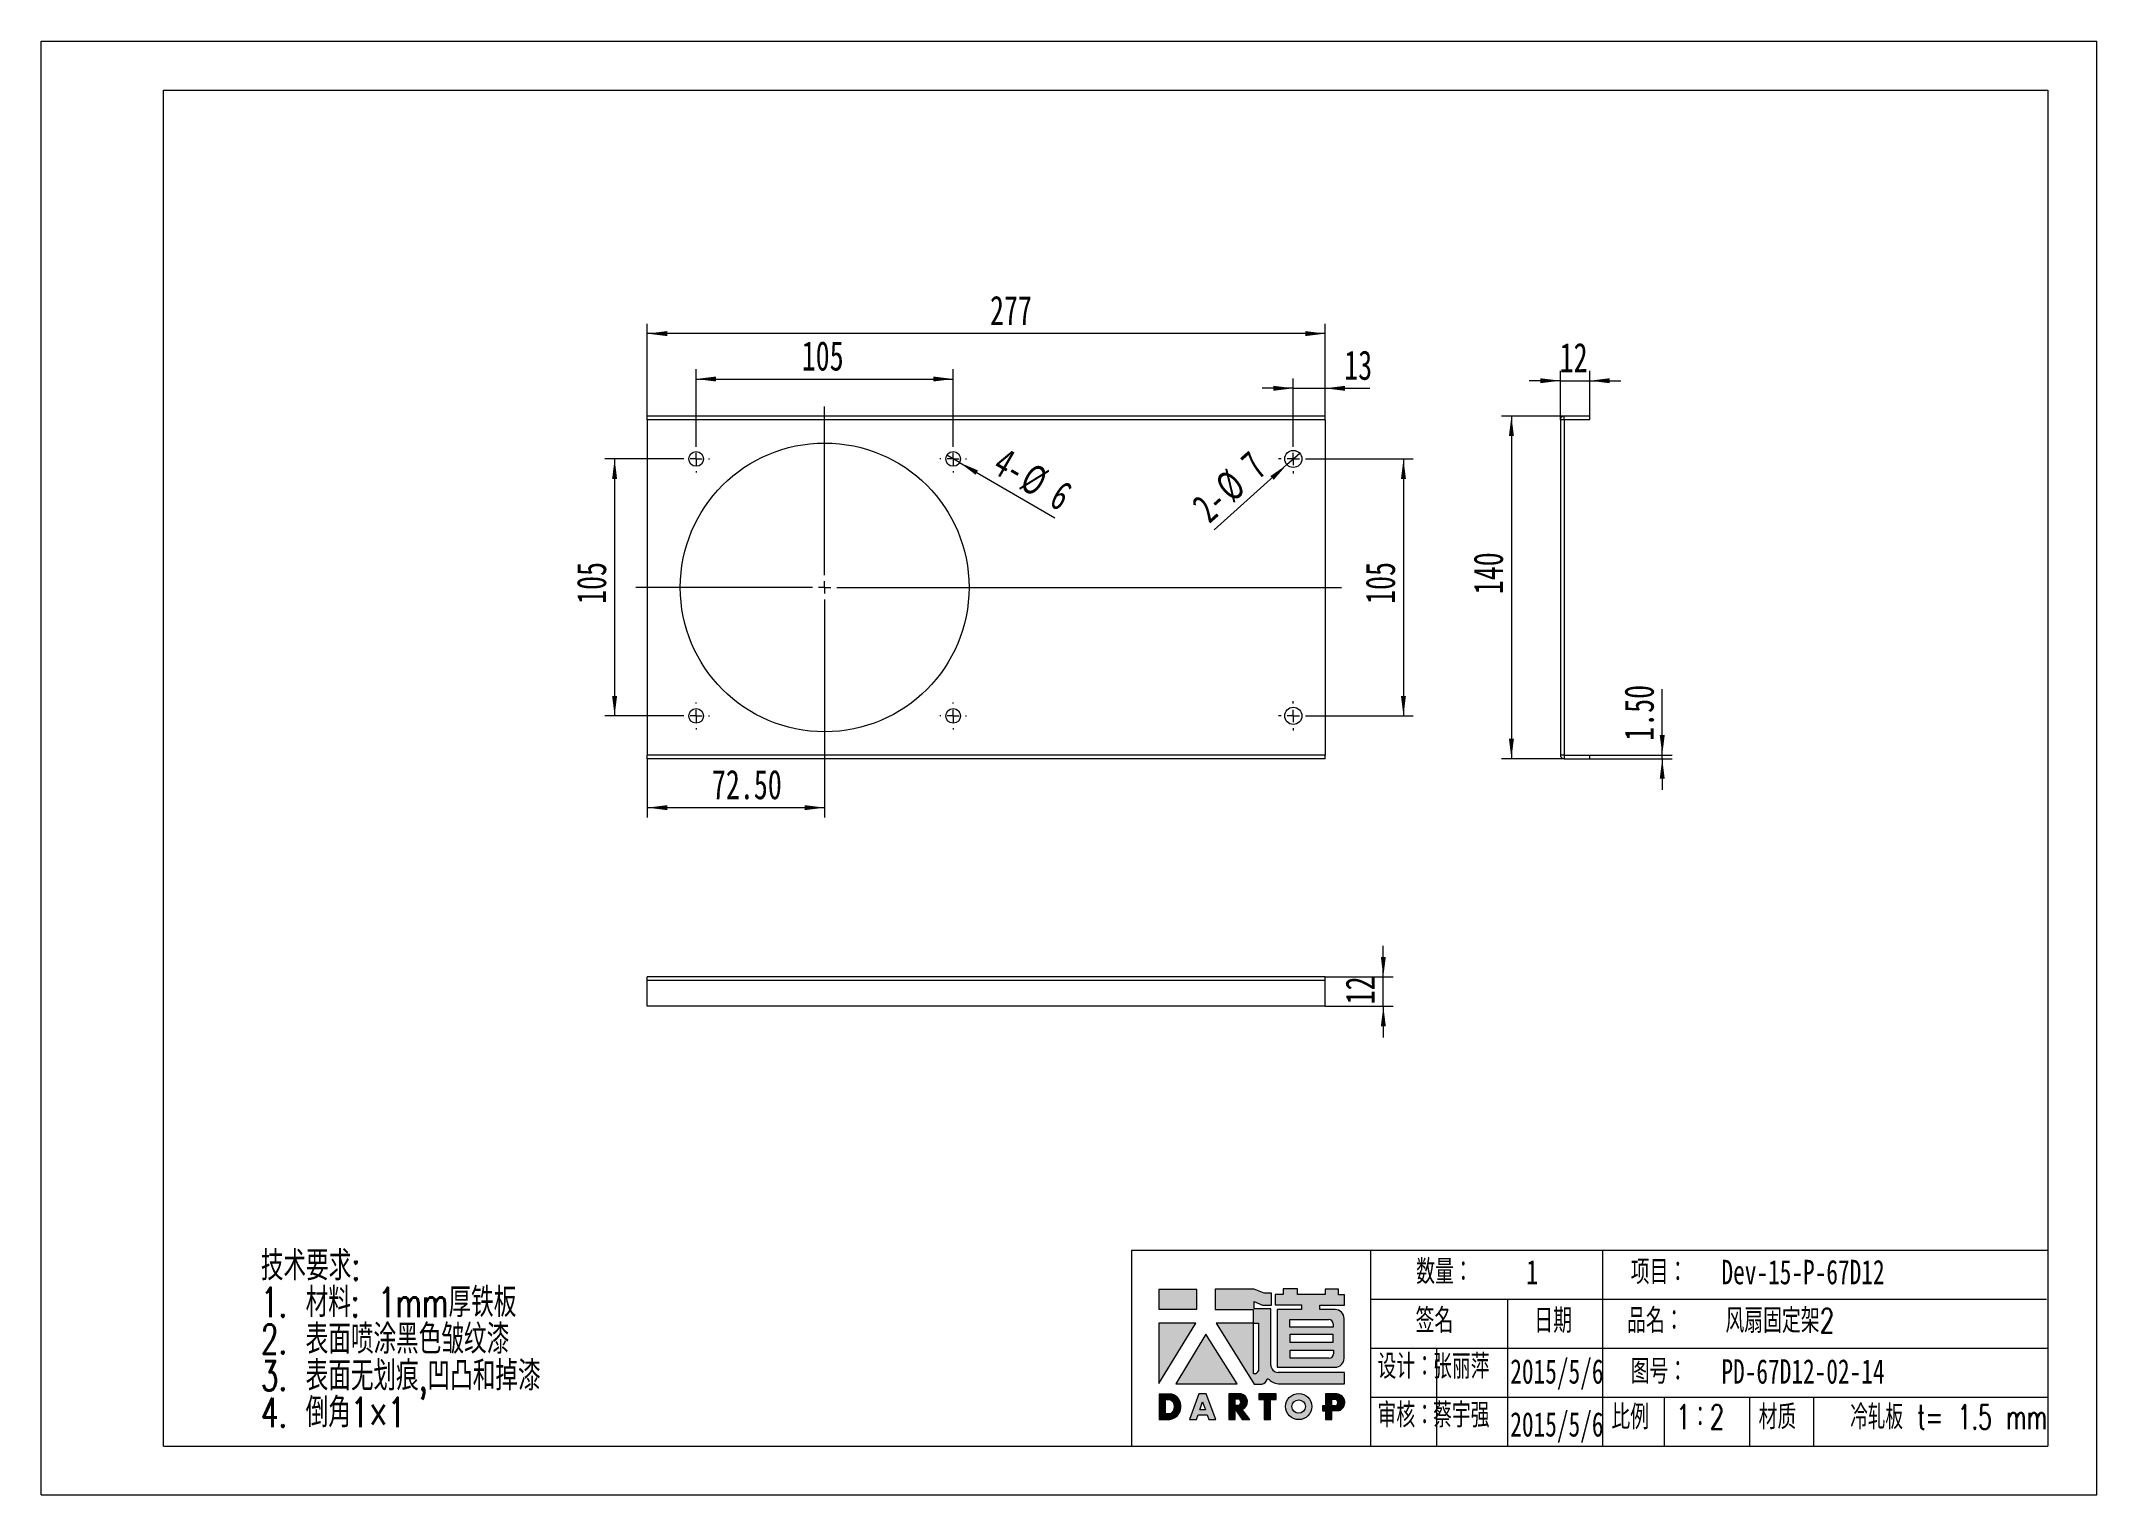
# Model space of a CAD drawing. Header units: millimetres. Extents: x 0 to 840, y 0 to 594.
import ezdxf

# ---------------------------------------------------------------- set-up
doc = ezdxf.new("R2010")
doc.units = ezdxf.units.MM
doc.header["$LTSCALE"] = 2
doc.layers.add('A-TITLEBLOCK', color=7, linetype='Continuous', lineweight=15)
doc.styles.add('SLDTEXTSTYLE0', font='TXT', dxfattribs={"width": 0.7, "bigfont": 'bigfont'})
doc.styles.add('SLDTEXTSTYLE1', font='TXT', dxfattribs={"width": 0.7})
doc.styles.add('SLDTEXTSTYLE2', font='TXT', dxfattribs={"width": 0.6538461538461539, "bigfont": 'bigfont'})
doc.dimstyles.new('SLDDIMSTYLE0', dxfattribs={"dimtxt": 12, "dimasz": 8.16, "dimexe": 0, "dimexo": 0.0625, "dimgap": 3, "dimtad": 2, "dimrnd": 1e-09, "dimzin": 12, "dimdsep": 46, "dimtxsty": 'SLDTEXTSTYLE1', "dimsah": 1, "dimcen": 0.09, "dimadec": 0, "dimazin": 3, "dimtfac": 1, "dimtmove": 0, "dimatfit": 0, "dimfxl": 0, "dimfrac": 2, "dimtolj": 1, "dimtzin": 12, "dimarcsym": 0})
doc.dimstyles.new('SLDDIMSTYLE1', dxfattribs={"dimtxt": 12, "dimasz": 8.16, "dimexe": 0, "dimexo": 0.0625, "dimgap": 3, "dimtad": 2, "dimrnd": 1e-09, "dimzin": 12, "dimdsep": 46, "dimtxsty": 'SLDTEXTSTYLE1', "dimsah": 1, "dimcen": 0.09, "dimadec": 0, "dimazin": 3, "dimtfac": 1, "dimtofl": 0, "dimtmove": 0, "dimatfit": 3, "dimfxl": 0, "dimfrac": 2, "dimtolj": 1, "dimtzin": 12, "dimarcsym": 0})
doc.dimstyles.new('SLDDIMSTYLE2', dxfattribs={"dimtxt": 12, "dimasz": 8.16, "dimexe": 0, "dimexo": 0.0625, "dimgap": 3, "dimtad": 2, "dimrnd": 1e-09, "dimzin": 4, "dimdsep": 46, "dimtxsty": 'SLDTEXTSTYLE1', "dimsah": 1, "dimcen": 0.09, "dimadec": 0, "dimazin": 1, "dimtfac": 1, "dimtofl": 0, "dimtmove": 0, "dimatfit": 3, "dimfxl": 0, "dimfrac": 2, "dimtolj": 1, "dimtzin": 12, "dimarcsym": 0})
doc.dimstyles.new('SLDDIMSTYLE3', dxfattribs={"dimtxt": 12, "dimasz": 8.16, "dimexe": 0, "dimexo": 0.0625, "dimgap": 3, "dimtad": 2, "dimrnd": 1e-09, "dimzin": 12, "dimdsep": 46, "dimtxsty": 'SLDTEXTSTYLE1', "dimblk1": 'NONE', "dimsah": 1, "dimcen": 0, "dimadec": 0, "dimazin": 3, "dimtfac": 1, "dimtmove": 0, "dimatfit": 3, "dimldrblk": 'NONE', "dimfxl": 0, "dimfrac": 2, "dimtolj": 1, "dimtzin": 12, "dimarcsym": 0})
doc.dimstyles.new('SLDDIMSTYLE4', dxfattribs={"dimtxt": 12, "dimasz": 8.16, "dimexe": 0, "dimexo": 0.0625, "dimgap": 3, "dimtad": 2, "dimrnd": 1e-09, "dimzin": 4, "dimdsep": 46, "dimtxsty": 'SLDTEXTSTYLE1', "dimsah": 1, "dimcen": 0.09, "dimadec": 0, "dimazin": 1, "dimtfac": 1, "dimtmove": 0, "dimatfit": 0, "dimfxl": 0, "dimfrac": 2, "dimtolj": 1, "dimtzin": 12, "dimarcsym": 0})

# ---------------------------------------------------------------- blocks, each defined once
blk = doc.blocks.new('块1')
at = {"linetype": 'Continuous'}
for color, points in [(12, [(15.4596455370124, 44.97355476996511), (15.4596455370124, 53.12236448196359), (-0.1372216441455354, 53.12236448196359), (-0.1372216441455354, 44.97355476996511)]), (12, [(-0.09543941307166293, 14.69460401760685), (14.95752573838749, 39.27206897076373), (-0.09543941307166293, 39.27206897076373)]), (12, [(31.88152853378735, 14.53088856560631), (19.13025121949497, 34.81193337682812), (6.825017551659649, 14.53088856560631)]), (8, [(47.79139594009808, 8.12742517421713), (47.79139594009808, 10.38120950228294), (40.67045756725874, 10.38120950228294), (40.67045756725874, 8.122031448080987), (42.89224604904918, 8.122031448080987), (42.89224604904918, -0.01900495269184162), (45.55238145046637, -0.01900495269184162), (45.55238145046637, 8.12742517421713)])]:
    blk.add_hatch(color=color, dxfattribs=at).paths.add_polyline_path(points, flags=0)
h = blk.add_hatch(color=12, dxfattribs=at)
edge = h.paths.add_edge_path(flags=0)
edge.add_line((38.76789999379105, 45.12124768258788), (38.76789999379105, 48.16997205902108))
edge.add_line((38.76789999379105, 48.16997205902108), (42.21016944663182, 46.68289003672156))
edge.add_line((42.21016944663182, 46.68289003672156), (45.9317201307783, 46.68289003672156))
edge.add_line((45.9317201307783, 46.68289003672156), (45.9317201307783, 51.60847246798652))
edge.add_line((45.9317201307783, 51.60847246798652), (42.8614591419766, 51.60847246798652))
edge.add_line((42.8614591419766, 51.60847246798652), (38.86099373715291, 53.18835830755006))
edge.add_line((38.86099373715291, 53.18835830755006), (22.82944474499205, 53.18835830755006))
edge.add_line((22.82944474499205, 53.18835830755006), (22.82944474499205, 44.85806557514632))
edge.add_line((22.82944474499205, 44.85806557514632), (38.42777796928521, 44.85806557514632))
edge.add_line((38.42777796928521, 44.85806557514632), (38.42777796928521, 44.68959095305915))
edge.add_line((38.42777796928521, 44.68959095305915), (38.42777796928521, 39.36534870503715))
edge.add_line((38.42777796928521, 39.36534870503715), (23.3018771687441, 39.36534870503715))
edge.add_line((23.3018771687441, 39.36534870503715), (38.85989420500314, 14.32735472361125))
edge.add_line((38.85989420500314, 14.32735472361125), (41.94069985035776, 14.32735472361125))
edge.add_arc((41.26090646930182, 17.27629516646864), 3.026279692369295, 282.9811251691751, 345.4172256101924)
edge.add_line((44.18969428837948, 16.51434327345369), (44.18969428837939, 16.62968258682553))
edge.add_line((44.18969428837939, 16.62968258682553), (44.46139510706749, 16.62968258682553))
edge.add_arc((50.27450662388722, 22.80613356426249), 8.481792981655811, 226.7357971412295, 259.3209385163939)
edge.add_line((48.70276667739407, 14.47124030014306), (75.73747808626996, 14.47124030014296))
edge.add_line((75.73747808626996, 14.47124030014296), (75.73747808626996, 19.21978160307659))
edge.add_line((75.73747808626996, 19.21978160307659), (48.58762824408925, 19.21978160307687))
edge.add_arc((48.5876282440515, 22.17696159563977), 2.95717999256276, 180.0000000007004, 270.0000000007314, ccw=False)
edge.add_line((45.63044825148874, 22.17696159560362), (45.63044825148888, 45.12124768258788))
edge.add_line((45.63044825148888, 45.12124768258788), (38.76789999379105, 45.12124768258788))
edge = h.paths.add_edge_path(flags=0)
edge.add_line((39.41845440429393, 18.64423929701617), (38.5780473981493, 18.64423929701617))
edge.add_line((38.5780473981493, 18.64423929701617), (38.58501110354163, 39.25890193341501))
edge.add_line((38.58501110354163, 39.25890193341501), (40.56710152110044, 39.25858465542663))
edge.add_line((40.56710152110044, 39.25858465542663), (40.56710152110044, 19.82560142344691))
edge.add_arc((36.69821349452629, 22.43824971439933), 4.668428606542609, 305.6398792732127, 325.968963113898, ccw=False)
h = blk.add_hatch(color=12, dxfattribs=at)
edge = h.paths.add_edge_path(flags=0)
edge.add_line((75.69093121442305, 46.68542826076473), (75.69093121442305, 50.91886871813395))
edge.add_line((75.69093121442305, 50.91886871813395), (73.28552082021854, 50.91886871813395))
edge.add_line((73.28552082021854, 50.91886871813395), (73.28552082021854, 53.20707771000742))
edge.add_line((73.28552082021854, 53.20707771000742), (67.78749227858239, 53.20707771000742))
edge.add_line((67.78749227858239, 53.20707771000742), (67.78749227858239, 51.03324743993018))
edge.add_line((67.78749227858239, 51.03324743993018), (56.56273245479993, 51.03324743993018))
edge.add_line((56.56273245479993, 51.03324743993018), (56.56273245479993, 53.32145643179415))
edge.add_line((56.56273245479993, 53.32145643179415), (50.68389919003803, 53.32145643179415))
edge.add_line((50.68389919003803, 53.32145643179415), (50.68389919003803, 50.99089082591806))
edge.add_line((50.68389919003803, 50.99089082591806), (47.43551395142909, 50.99089082591806))
edge.add_line((47.43551395142909, 50.99089082591806), (47.43551395142909, 46.77252107390677))
edge.add_line((47.43551395142909, 46.77252107390677), (58.15522189015076, 46.77252107390677))
edge.add_line((58.15522189015076, 46.77252107390677), (58.15522189015076, 44.90676774932623))
edge.add_line((58.15522189015076, 44.90676774932623), (48.1663364909133, 44.90676774932623))
edge.add_line((48.1663364909133, 44.90676774932623), (48.1663364909133, 21.28510279454743))
edge.add_line((48.1663364909133, 21.28510279454743), (71.87973834242777, 21.28510279454743))
edge.add_arc((71.8797383424644, 24.98157778516709), 3.696474990619765, 269.9999999994329, 359.9999999994308)
edge.add_line((75.57621333308417, 24.98157778513031), (75.57621333308427, 41.15825916545758))
edge.add_arc((71.87973834244609, 41.15825916543933), 3.696474990638222, 2.828264897405108e-10, 90.00000000028393)
edge.add_line((71.87973834242777, 44.85473415607755), (65.61115113613657, 44.85473415607759))
edge.add_line((65.61115113613657, 44.85473415607759), (65.61115113613657, 46.68542826076473))
edge.add_line((65.61115113613657, 46.68542826076473), (75.69093121442305, 46.68542826076473))
h.paths.add_polyline_path([(53.47011430738048, 31.35360309238698), (53.47011430738048, 34.78607521918592), (70.99446179674538, 34.78607521918592), (70.99446179674538, 31.35360309238698)], flags=0)
edge = h.paths.add_edge_path(flags=0)
edge.add_line((53.3553964263226, 40.85020978126384), (69.26094218231292, 40.85020978126384))
edge.add_arc((69.2609421822491, 39.00197228603129), 1.848237495232656, -1.9737740331038367e-09, 89.99999999802071, ccw=False)
edge.add_line((71.10917967748186, 39.00197228596765), (71.10917967748186, 37.6464950980746))
edge.add_line((71.10917967748186, 37.6464950980746), (53.3553964263226, 37.6464950980746))
edge.add_line((53.3553964263226, 37.6464950980746), (53.3553964263226, 40.85020978126384))
edge = h.paths.add_edge_path(flags=0)
edge.add_line((53.47011430738048, 24.94633236490662), (53.47011430738048, 28.26442576994581))
edge.add_line((53.47011430738048, 28.26442576994581), (71.22353104790234, 28.26442576994581))
edge.add_line((71.22353104790234, 28.26442576994581), (71.22353104790234, 26.79456986019685))
edge.add_arc((69.37529355265846, 26.79456986015036), 1.848237495243809, -89.99999999855493, 1.440412233932875e-09, ccw=False)
edge.add_line((69.3752935527051, 24.94633236490655), (53.47011430738048, 24.94633236490662))
h = blk.add_hatch(color=8, dxfattribs=at)
edge = h.paths.add_edge_path(flags=0)
edge.add_arc((3.563071413202113, 5.273350855589127), 5.322103356659917, 278.6604405932824, 432.3203452583787)
edge.add_line((5.179366312329847, 10.34408797537993), (0.01524684934950393, 10.34408797537993))
edge.add_line((0.01524684934950393, 10.34408797537993), (0.01524684934950393, 0.01192965307985183))
edge.add_line((0.01524684934950393, 0.01192965307985142), (4.364464618037744, 0.01192965307985142))
edge = h.paths.add_edge_path(flags=0)
edge.add_line((2.635432573056873, 8.081419863129932), (4.241728805396194, 8.081419863129932))
edge.add_arc((3.153678847341634, 5.137238590235699), 3.138798508806139, -65.78573481728489, 69.71773257233048, ccw=False)
edge.add_line((4.441057418883898, 2.274597765329883), (2.635432573056873, 2.274597765329883))
edge.add_line((2.635432573056873, 2.274597765329883), (2.635432573056873, 8.081419863129932))
h = blk.add_hatch(color=8, dxfattribs=at)
h.paths.add_polyline_path([(23.14757612124385, -0.02154317673844566), (19.16910136443273, 10.42911848144595), (16.22198800541353, 10.42911848144595), (12.4318998014098, 0.0008249228036598524), (15.22361258076066, 0.0008249228036598524), (15.88039993783019, 1.84896931795046), (19.6624249042785, 1.84896931795046), (20.33350618268459, -0.02154317673844566)], flags=0)
h.paths.add_polyline_path([(16.59656204531268, 3.840999289555347), (17.74667294189825, 7.117846553579366), (18.93966560265725, 3.840999289555347)], flags=0)
h = blk.add_hatch(color=8, dxfattribs=at)
edge = h.paths.add_edge_path(flags=0)
edge.add_arc((32.76262050212676, 7.197324694492631), 3.306506495649909, 290.6073250211866, 437.2124199352527)
edge.add_line((33.49447309571242, 10.42182108727042), (28.41543587867846, 10.42182108727042))
edge.add_line((28.41543587867846, 10.42182108727042), (28.41543587867846, -0.004886081338955961))
edge.add_line((28.41543587867846, -0.004886081338955475), (31.09939448230437, -0.004886081338955475))
edge.add_line((31.09939448230437, -0.004886081338955475), (31.09939448230437, 4.128611803586018))
edge.add_line((31.09939448230437, 4.128611803586018), (33.85812128968802, -0.04216624726898299))
edge.add_line((33.85812128968802, -0.04216624726898279), (37.10137537660729, -0.04216624726898279))
edge.add_line((37.10137537660729, -0.04216624726898279), (33.92638288218043, 4.10238651602333))
edge = h.paths.add_edge_path(flags=0)
edge.add_arc((31.95189860794512, 7.042968943743507), 1.404553694076378, -77.47302943994771, 76.71957553051169, ccw=False)
edge.add_line((32.25654512008381, 5.671852033270396), (31.07483825880198, 5.671852033270388))
edge.add_line((31.07483825880198, 5.671852033270388), (31.07483825880198, 8.409961240124272))
edge.add_line((31.07483825880198, 8.409961240124272), (32.27454879185832, 8.409961240124272))
h = blk.add_hatch(color=8, dxfattribs=at)
edge = h.paths.add_edge_path(flags=0)
edge.add_arc((57.01573980649943, 5.245906307851777), 5.353273185570425, 0, 360)
edge = h.paths.add_edge_path(flags=0)
edge.add_arc((57.01573980649943, 5.245906307851777), 2.750165771077118, 0, 360)
h = blk.add_hatch(color=8, dxfattribs=at)
edge = h.paths.add_edge_path(flags=0)
edge.add_arc((72.3469482525466, 6.894670098855414), 3.514503244550538, 288.8958684179252, 445.2442177897109)
edge.add_line((72.63833142567154, 10.39707340264212), (72.48469471784567, 10.39707340264212))
edge.add_line((72.48469471784567, 10.39707340264212), (67.95682026929293, 10.39707340264212))
edge.add_line((67.95682026929293, 10.39707340264212), (67.95682026929293, 5.530980597840529))
edge.add_line((67.95682026929293, 5.530980597840529), (66.75539786013852, 5.530980597840529))
edge.add_line((66.75539786013852, 5.530980597840529), (66.75539786013852, 3.555766360574825))
edge.add_line((66.75539786013852, 3.555766360574825), (67.9373951968396, 3.555766360574825))
edge.add_line((67.9373951968396, 3.555766360574825), (67.9373951968396, 0.01335740407877228))
edge.add_line((67.9373951968396, 0.01335740407877249), (70.58067110101072, 0.01335740407877249))
edge.add_line((70.58067110101072, 0.01335740407877249), (70.58067110101072, 3.569567953948787))
edge.add_line((70.58067110101072, 3.569567953948787), (73.48511730057659, 3.569567953948787))
edge = h.paths.add_edge_path(flags=0)
edge.add_arc((71.62401189213051, 6.924808752416715), 1.406127549846548, -79.01085638112971, 72.55127628001378, ccw=False)
edge.add_line((71.89205213510886, 5.544464913157247), (70.54145444546555, 5.544464913157226))
edge.add_line((70.54145444546555, 5.544464913157226), (70.54145444546555, 8.266234302613304))
edge.add_line((70.54145444546555, 8.266234302613304), (72.0456422749508, 8.266234302613304))
at = {"layer": 'A-TITLEBLOCK'}
for p, q in [((15.4596455370124, 53.12236448196359), (-0.1372216441455354, 53.12236448196359)), ((-0.1372216441455354, 53.12236448196359), (-0.1372216441455354, 44.97355476996511)), ((15.4596455370124, 44.97355476996511), (15.4596455370124, 53.12236448196359)), ((38.86099373715291, 53.18835830755006), (22.82944474499205, 53.18835830755006)), ((22.82944474499205, 53.18835830755006), (22.82944474499205, 44.85806557514632)), ((42.8614591419766, 51.60847246798652), (38.86099373715291, 53.18835830755006)), ((45.9317201307783, 51.60847246798652), (42.8614591419766, 51.60847246798652)), ((45.9317201307783, 46.68289003672156), (45.9317201307783, 51.60847246798652)), ((50.68389919003803, 50.99089082591806), (47.43551395142909, 50.99089082591806)), ((47.43551395142909, 50.99089082591806), (47.43551395142909, 46.77252107390677)), ((56.56273245479993, 53.32145643179415), (50.68389919003803, 53.32145643179415)), ((50.68389919003803, 53.32145643179415), (50.68389919003803, 50.99089082591806)), ((56.56273245479993, 51.03324743993018), (56.56273245479993, 53.32145643179415)), ((67.78749227858239, 51.03324743993018), (56.56273245479993, 51.03324743993018)), ((73.28552082021854, 53.20707771000742), (67.78749227858239, 53.20707771000742)), ((67.78749227858239, 53.20707771000742), (67.78749227858239, 51.03324743993018)), ((73.28552082021854, 50.91886871813395), (73.28552082021854, 53.20707771000742)), ((75.69093121442305, 50.91886871813395), (73.28552082021854, 50.91886871813395)), ((75.69093121442305, 46.68542826076473), (75.69093121442305, 50.91886871813395)), ((-0.1372216441455354, 44.97355476996511), (15.4596455370124, 44.97355476996511)), ((22.82944474499205, 44.85806557514632), (38.42777796928521, 44.85806557514632)), ((38.42777796928521, 44.85806557514632), (38.42777796928521, 44.68959095305915)), ((38.42777796928521, 44.68959095305915), (38.42777796928521, 39.36534870503715)), ((38.76789999379105, 48.16997205902108), (42.21016944663182, 46.68289003672156)), ((38.76789999379105, 45.12124768258788), (38.76789999379105, 48.16997205902108)), ((45.63044825148888, 45.12124768258788), (38.76789999379105, 45.12124768258788)), ((42.21016944663182, 46.68289003672156), (45.9317201307783, 46.68289003672156)), ((45.63044825148888, 22.17696159560362), (45.63044825148888, 45.12124768258788)), ((47.43551395142909, 46.77252107390677), (58.15522189015076, 46.77252107390677)), ((58.15522189015076, 44.90676774932623), (48.1663364909133, 44.90676774932623)), ((48.1663364909133, 44.90676774932623), (48.1663364909133, 21.28510279454743)), ((58.15522189015076, 46.77252107390677), (58.15522189015076, 44.90676774932623)), ((65.61115113613657, 44.85473415607759), (65.61115113613657, 46.68542826076473)), ((65.61115113613657, 46.68542826076473), (75.69093121442305, 46.68542826076473)), ((71.87973834242777, 44.85473415607759), (65.61115113613657, 44.85473415607759)), ((14.95752573838749, 39.27206897076373), (-0.09543941307166293, 39.27206897076373)), ((-0.09543941307166293, 39.27206897076373), (-0.09543941307166293, 14.69460401760685)), ((-0.09543941307166293, 14.69460401760685), (14.95752573838749, 39.27206897076373)), ((19.13025121949497, 34.81193337682812), (6.825017551659649, 14.53088856560631)), ((31.88152853378735, 14.53088856560631), (19.13025121949497, 34.81193337682812)), ((38.42777796928521, 39.36534870503715), (23.3018771687441, 39.36534870503715)), ((23.3018771687441, 39.36534870503715), (38.85989420500314, 14.32735472361125)), ((38.5780473981493, 18.64423929701617), (38.58501110354163, 39.25890193341501)), ((38.58501110354163, 39.25890193341501), (40.56710152110044, 39.25858465542663)), ((40.56710152110044, 39.25858465542663), (40.56710152110044, 19.82560142344691)), ((53.3553964263226, 37.6464950980746), (53.3553964263226, 40.85020978126384)), ((53.3553964263226, 40.85020978126384), (69.26094218231292, 40.85020978126384)), ((71.10917967748186, 37.6464950980746), (53.3553964263226, 37.6464950980746)), ((53.47011430738048, 31.35360309238698), (53.47011430738048, 34.78607521918592)), ((53.47011430738048, 34.78607521918592), (70.99446179674538, 34.78607521918592)), ((70.99446179674538, 34.78607521918592), (70.99446179674538, 31.35360309238698)), ((71.10917967748186, 39.00197228596765), (71.10917967748186, 37.6464950980746)), ((75.57621333308427, 24.98157778513031), (75.57621333308427, 41.15825916545758)), ((70.99446179674538, 31.35360309238698), (53.47011430738048, 31.35360309238698)), ((53.47011430738048, 24.94633236490662), (53.47011430738048, 28.26442576994581)), ((53.47011430738048, 28.26442576994581), (71.22353104790234, 28.26442576994581)), ((71.22353104790234, 28.26442576994581), (71.22353104790234, 26.79456986019685)), ((39.41845440429393, 18.64423929701617), (38.5780473981493, 18.64423929701617)), ((48.1663364909133, 21.28510279454743), (71.87973834242777, 21.28510279454743)), ((75.73747808626996, 19.21978160307659), (48.58762824408925, 19.21978160307687)), ((69.3752935527051, 24.94633236490662), (53.47011430738048, 24.94633236490662)), ((75.73747808626996, 14.47124030014296), (75.73747808626996, 19.21978160307659)), ((5.179366312329847, 10.34408797537993), (0.01524684934950393, 10.34408797537993)), ((0.01524684934950393, 10.34408797537993), (0.01524684934950393, 0.01192965307985142)), ((6.825017551659649, 14.53088856560631), (31.88152853378735, 14.53088856560631)), ((16.22198800541353, 10.42911848144595), (12.4318998014098, 0.0008249228036598524)), ((19.16910136443273, 10.42911848144595), (16.22198800541353, 10.42911848144595)), ((23.14757612124385, -0.02154317673844566), (19.16910136443273, 10.42911848144595)), ((33.49447309571242, 10.42182108727042), (28.41543587867846, 10.42182108727042)), ((28.41543587867846, 10.42182108727042), (28.41543587867846, -0.004886081338955475)), ((31.07483825880198, 5.671852033270388), (31.07483825880198, 8.409961240124272)), ((31.07483825880198, 8.409961240124272), (32.27454879185832, 8.409961240124272)), ((38.85989420500314, 14.32735472361125), (41.94069985035776, 14.32735472361125)), ((47.79139594009808, 10.38120950228294), (40.67045756725874, 10.38120950228294)), ((40.67045756725874, 10.38120950228294), (40.67045756725874, 8.122031448080987)), ((44.18969428837939, 16.51434327345372), (44.18969428837939, 16.62968258682553)), ((44.18969428837939, 16.62968258682553), (44.46139510706749, 16.62968258682553)), ((47.79139594009808, 8.12742517421713), (47.79139594009808, 10.38120950228294)), ((48.70276667739405, 14.47124030014296), (75.73747808626996, 14.47124030014296)), ((72.48469471784567, 10.39707340264212), (67.95682026929293, 10.39707340264212)), ((67.95682026929293, 10.39707340264212), (67.95682026929293, 5.530980597840529)), ((72.63833142567154, 10.39707340264212), (72.48469471784567, 10.39707340264212)), ((0.01524684934950393, 0.01192965307985142), (4.364464618037744, 0.01192965307985142)), ((2.635432573056873, 2.274597765329883), (2.635432573056873, 8.081419863129932)), ((2.635432573056873, 8.081419863129932), (4.241728805396194, 8.081419863129932)), ((4.441057418883898, 2.274597765329883), (2.635432573056873, 2.274597765329883)), ((12.4318998014098, 0.0008249228036598524), (15.22361258076066, 0.0008249228036598524)), ((15.22361258076066, 0.0008249228036598524), (15.88039993783019, 1.84896931795046)), ((15.88039993783019, 1.84896931795046), (19.6624249042785, 1.84896931795046)), ((16.59656204531268, 3.840999289555347), (17.74667294189825, 7.117846553579366)), ((18.93966560265725, 3.840999289555347), (16.59656204531268, 3.840999289555347)), ((17.74667294189825, 7.117846553579366), (18.93966560265725, 3.840999289555347)), ((19.6624249042785, 1.84896931795046), (20.33350618268459, -0.02154317673844566)), ((32.25654512008381, 5.671852033270388), (31.07483825880198, 5.671852033270388)), ((31.09939448230437, -0.004886081338955475), (31.09939448230437, 4.128611803586018)), ((31.09939448230437, 4.128611803586018), (33.85812128968802, -0.04216624726898279)), ((37.10137537660729, -0.04216624726898279), (33.92638288218043, 4.10238651602333)), ((40.67045756725874, 8.122031448080987), (42.89224604904918, 8.122031448080987)), ((42.89224604904918, 8.122031448080987), (42.89224604904918, -0.01900495269184162)), ((45.55238145046637, -0.01900495269184162), (45.55238145046637, 8.12742517421713)), ((45.55238145046637, 8.12742517421713), (47.79139594009808, 8.12742517421713)), ((67.95682026929293, 5.530980597840529), (66.75539786013852, 5.530980597840529)), ((66.75539786013852, 5.530980597840529), (66.75539786013852, 3.555766360574825)), ((66.75539786013852, 3.555766360574825), (67.9373951968396, 3.555766360574825)), ((67.9373951968396, 3.555766360574825), (67.9373951968396, 0.01335740407877249)), ((67.9373951968396, 0.01335740407877249), (70.58067110101072, 0.01335740407877249)), ((70.54145444546555, 5.544464913157226), (70.54145444546555, 8.266234302613304)), ((70.54145444546555, 8.266234302613304), (72.0456422749508, 8.266234302613304)), ((71.89205213510886, 5.544464913157226), (70.54145444546555, 5.544464913157226)), ((70.58067110101072, 0.01335740407877249), (70.58067110101072, 3.569567953948787)), ((70.58067110101072, 3.569567953948787), (73.48511730057659, 3.569567953948787)), ((20.33350618268459, -0.02154317673844566), (23.14757612124385, -0.02154317673844566)), ((28.41543587867846, -0.004886081338955475), (31.09939448230437, -0.004886081338955475)), ((33.85812128968802, -0.04216624726898279), (37.10137537660729, -0.04216624726898279)), ((42.89224604904918, -0.01900495269184162), (45.55238145046637, -0.01900495269184162))]:
    blk.add_line(p, q, dxfattribs=at)
for radius in [5.353273185570423, 2.750165771077121]:
    blk.add_circle((57.01573980649943, 5.245906307851777), radius, dxfattribs=at)
for centre, radius, start, end in [((71.87973834244609, 41.15825916543933), 3.696474990638258, 2.828264897405108e-10, 90.00000000028393), ((69.2609421822491, 39.00197228603129), 1.848237495232766, 359.9999999980279, 89.99999999802154), ((69.37529355265846, 26.79456986015036), 1.848237495243879, 270.0000000014467, 1.44122564053541e-09), ((36.69821349452629, 22.43824971439933), 4.668428606542613, 305.6398792732136, 325.9689631138988), ((48.5876282440515, 22.17696159563977), 2.957179992562899, 180.0000000007012, 270.0000000007323), ((71.8797383424644, 24.98157778516709), 3.696474990619862, 269.9999999994329, 359.9999999994308), ((3.563071413202113, 5.273350855589127), 5.322103356659929, 278.6604405932824, 72.32034525837781), ((31.95189860794512, 7.042968943743507), 1.404553694076386, 282.5269705600539, 76.71957553051254), ((32.76262050212676, 7.197324694492631), 3.306506495649912, 290.6073250211866, 77.21241993525202), ((41.26090646930182, 17.27629516646864), 3.026279692369397, 282.9811251691751, 345.4172256101924), ((50.27450662388722, 22.80613356426249), 8.481792981655907, 226.7357971412295, 259.3209385163939), ((72.3469482525466, 6.894670098855414), 3.514503244550554, 288.8958684179252, 85.24421778971008), ((3.153678847341634, 5.137238590235699), 3.138798508806141, 294.2142651827166, 69.71773257233134), ((71.62401189213051, 6.924808752416715), 1.40612754984657, 280.9891436188718, 72.55127628001459)]:
    blk.add_arc(centre, radius, start, end, dxfattribs=at)
blk = doc.blocks.new('SW_NOTE_0')
at = {"layer": 'A-TITLEBLOCK', "color": 0, "char_height": 12, "attachment_point": 1, "style": 'SLDTEXTSTYLE0'}
for s, insert in [('\\M+18B5A术\\M+19776\\M+18B81:', (0, 15.46881287726358)), ('1. \\M+18DDE\\M+197BF: 1mm\\M+18CFA铁\\M+194C2', (0, 0.4688132125397065)), ('2. \\M+1955C\\M+196CA喷涂\\M+1FC4B\\M+19046皱纹\\M+18EBD', (0, -14.53118645218417)), ('3. \\M+1955C\\M+196CA\\M+19DD9划\\M+18DAD,\\M+1899A\\M+193CA\\M+19861\\M+19D7B\\M+18EBD', (0, -29.53118611690804)), ('4. \\M+1937C\\M+18A701\\M+1817E1', (0, -44.53118578163191))]:
    blk.add_mtext(s, dxfattribs=dict(at, insert=insert))
blk = doc.blocks.new('_D')
at = {"layer": 'A-TITLEBLOCK'}
for p, q in [((548.5903003194975, 212.0692490396295), (548.5903003194975, 224.7692490396295)), ((524.81838997965, 212.0692490396295), (552.5903003194975, 212.0692490396295)), ((548.5903003194975, 200.0692490396295), (548.5903003194975, 212.0692490396295)), ((524.81838997965, 200.0692490396295), (552.5903003194975, 200.0692490396295)), ((548.5903003194975, 200.0692490396295), (548.5903003194975, 187.3692490396295))]:
    blk.add_line(p, q, dxfattribs=at)
for points in [[(548.5903003194975, 212.0692490396295), (549.6063003194974, 220.2292490396295), (547.5743003194975, 220.2292490396295)], [(548.5903003194975, 200.0692490396295), (547.5743003194975, 191.9092490396295), (549.6063003194974, 191.9092490396295)]]:
    blk.add_solid(points, dxfattribs=at)
at = {"layer": 'A-TITLEBLOCK', "insert": (533.1214872094033, 200.8438790252838), "char_height": 12, "attachment_point": 1, "rotation": 90, "style": 'SLDTEXTSTYLE1'}
blk.add_mtext('12', dxfattribs=at)
blk = doc.blocks.new('_D_1')
at = {"layer": 'A-TITLEBLOCK'}
for p, q in [((262.31838997965, 423.720906700281), (230.4903692097479, 423.720906700281)), ((234.4903692097479, 423.720906700281), (234.4903692097479, 318.720906700281)), ((262.31838997965, 318.720906700281), (230.4903692097479, 318.720906700281))]:
    blk.add_line(p, q, dxfattribs=at)
for points in [[(234.4903692097479, 423.720906700281), (233.4743692097479, 415.560906700281), (235.5063692097479, 415.560906700281)], [(234.4903692097479, 318.720906700281), (235.5063692097479, 326.880906700281), (233.4743692097479, 326.880906700281)]]:
    blk.add_solid(points, dxfattribs=at)
at = {"layer": 'A-TITLEBLOCK', "insert": (219.0215560996537, 364.460756809713), "char_height": 12, "attachment_point": 1, "rotation": 90.00000000000041, "style": 'SLDTEXTSTYLE1'}
blk.add_mtext('105', dxfattribs=at)
blk = doc.blocks.new('_D_2')
at = {"layer": 'A-TITLEBLOCK'}
for p, q in [((267.81838997965, 429.220906700281), (267.81838997965, 460.3659002274989)), ((267.81838997965, 456.3659002274989), (372.81838997965, 456.3659002274989)), ((372.81838997965, 429.220906700281), (372.81838997965, 460.3659002274989))]:
    blk.add_line(p, q, dxfattribs=at)
for points in [[(267.81838997965, 456.3659002274989), (275.97838997965, 455.3499002274989), (275.97838997965, 457.3819002274989)], [(372.81838997965, 456.3659002274989), (364.6583899796499, 457.3819002274989), (364.6583899796499, 455.3499002274989)]]:
    blk.add_solid(points, dxfattribs=at)
at = {"layer": 'A-TITLEBLOCK', "insert": (310.9328815795064, 471.8347133375931), "char_height": 12, "attachment_point": 1, "style": 'SLDTEXTSTYLE1'}
blk.add_mtext('105', dxfattribs=at)
blk = doc.blocks.new('_D_3')
at = {"layer": 'A-TITLEBLOCK'}
for p, q in [((247.8183899796499, 441.220906700281), (247.8183899796499, 478.921253069813)), ((524.81838997965, 441.220906700281), (524.81838997965, 478.921253069813)), ((524.81838997965, 474.921253069813), (247.8183899796499, 474.921253069813))]:
    blk.add_line(p, q, dxfattribs=at)
for points in [[(247.8183899796499, 474.921253069813), (255.9783899796499, 473.905253069813), (255.9783899796499, 475.937253069813)], [(524.81838997965, 474.921253069813), (516.65838997965, 475.937253069813), (516.65838997965, 473.905253069813)]]:
    blk.add_solid(points, dxfattribs=at)
at = {"layer": 'A-TITLEBLOCK', "insert": (387.8699203109873, 490.3900661799071), "char_height": 12, "attachment_point": 1, "style": 'SLDTEXTSTYLE1'}
blk.add_mtext('277', dxfattribs=at)
blk = doc.blocks.new('_D_4')
at = {"layer": 'A-TITLEBLOCK'}
for p, q in [((247.8183899796499, 301.220906700281), (247.8183899796499, 277.2209067002806)), ((320.31838997965, 296.96945007525), (320.31838997965, 277.2209067002806)), ((320.31838997965, 281.2209067002806), (247.8183899796499, 281.2209067002806))]:
    blk.add_line(p, q, dxfattribs=at)
for points in [[(247.8183899796499, 281.2209067002806), (255.9783899796499, 280.2049067002806), (255.9783899796499, 282.2369067002807)], [(320.31838997965, 281.2209067002806), (312.1583899796499, 282.2369067002807), (312.1583899796499, 280.2049067002806)]]:
    blk.add_solid(points, dxfattribs=at)
at = {"layer": 'A-TITLEBLOCK', "insert": (274.2386438193104, 296.6897198103749), "char_height": 12, "attachment_point": 1, "style": 'SLDTEXTSTYLE1'}
blk.add_mtext('72.50', dxfattribs=at)
blk = doc.blocks.new('_D_5')
at = {"layer": 'A-TITLEBLOCK'}
for p, q in [((517.81838997965, 423.720906700281), (560.81838997965, 423.720906700281)), ((556.81838997965, 423.720906700281), (556.81838997965, 318.720906700281)), ((517.81838997965, 318.720906700281), (560.81838997965, 318.720906700281))]:
    blk.add_line(p, q, dxfattribs=at)
for points in [[(556.81838997965, 423.720906700281), (555.80238997965, 415.560906700281), (557.8343899796499, 415.560906700281)], [(556.81838997965, 318.720906700281), (557.8343899796499, 326.880906700281), (555.80238997965, 326.880906700281)]]:
    blk.add_solid(points, dxfattribs=at)
at = {"layer": 'A-TITLEBLOCK', "insert": (541.3495768695558, 364.4607568097129), "char_height": 12, "attachment_point": 1, "rotation": 90.00000000000041, "style": 'SLDTEXTSTYLE1'}
blk.add_mtext('105', dxfattribs=at)
blk = doc.blocks.new('_D_6')
at = {"layer": 'A-TITLEBLOCK'}
for p, q in [((511.81838997965, 429.720906700281), (511.81838997965, 456.5727398657849)), ((524.81838997965, 441.220906700281), (524.81838997965, 456.5727398657849)), ((511.81838997965, 452.5727398657849), (499.11838997965, 452.5727398657849)), ((511.81838997965, 452.5727398657849), (524.81838997965, 452.5727398657849)), ((524.81838997965, 452.5727398657849), (543.1341183918851, 452.5727398657849))]:
    blk.add_line(p, q, dxfattribs=at)
for points in [[(511.81838997965, 452.5727398657849), (503.65838997965, 453.5887398657849), (503.65838997965, 451.5567398657848)], [(524.81838997965, 452.5727398657849), (532.9783899796499, 451.5567398657848), (532.9783899796499, 453.5887398657849)]]:
    blk.add_solid(points, dxfattribs=at)
at = {"layer": 'A-TITLEBLOCK', "insert": (532.6007846358556, 468.0415529758791), "char_height": 12, "attachment_point": 1, "style": 'SLDTEXTSTYLE1'}
blk.add_mtext('13', dxfattribs=at)
blk = doc.blocks.new('_D_7')
at = {"layer": 'A-TITLEBLOCK'}
for q in [(479.5259776962572, 394.7592632021702), (514.4239889347548, 426.0577537395963)]:
    blk.add_line((509.2127910245452, 421.3840596609657), q, dxfattribs=at)
blk.add_solid([(509.2127910245452, 421.3840596609657), (502.4596698629453, 416.6922358602725), (503.8163764869135, 415.179499552623)], dxfattribs=at)
at = {"layer": 'A-TITLEBLOCK', "char_height": 12, "attachment_point": 1, "rotation": 41.887532838010465, "style": 'SLDTEXTSTYLE1'}
for s, insert in [('7', (489.405084234925, 423.8448632576345)), ('%%c', (478.8692749868986, 414.4629225343982)), ('2-', (469.4728716056536, 405.9685388990981))]:
    blk.add_mtext(s, dxfattribs=dict(at, insert=insert))
blk = doc.blocks.new('_NONE')
blk = doc.blocks.new('_D_8')
at = {"layer": 'A-TITLEBLOCK'}
for q in [(370.2203137682966, 425.220906700281), (414.417025543287, 399.7039232596941)]:
    blk.add_line((375.4164661910033, 422.220906700281), q, dxfattribs=at)
blk.add_solid([(375.4164661910033, 422.220906700281), (381.9752334858843, 417.2610248900361), (382.9912334858843, 419.020788510526)], dxfattribs=at)
at = {"layer": 'A-TITLEBLOCK', "char_height": 12, "attachment_point": 1, "rotation": 330.00000000000085, "style": 'SLDTEXTSTYLE1'}
for s, insert in [('4-', (394.2611477492659, 428.8412538054698)), ('%%c', (405.2558030063692, 422.5512215619769)), ('6', (417.4482574150388, 415.4541697982069))]:
    blk.add_mtext(s, dxfattribs=dict(at, insert=insert))
blk = doc.blocks.new('SW_CENTERMARKSYMBOL_0')
at = {"layer": 'A-TITLEBLOCK', "color": 0}
for p, q in [((0, 5.000000000000004), (0, 73.85801125123447)), ((-5.000000000000004, 0), (-77.10564411817374, 0)), ((0, 0), (-2.500000000000002, 0)), ((0, 0), (0, 2.500000000000002)), ((0, 0), (0, -2.500000000000002)), ((0, 0), (2.500000000000002, 0)), ((5.000000000000004, 0), (211.1504170173536, 0)), ((0, -5.000000000000004), (0, -74.25145662503097))]:
    blk.add_line(p, q, dxfattribs=at)
blk = doc.blocks.new('SW_CENTERMARKSYMBOL_1')
at = {"layer": 'A-TITLEBLOCK', "color": 0}
for p, q in [((-5.000000000000004, 0), (-5.500000000000005, 0)), ((0, 0), (-2.500000000000002, 0)), ((0, 5.000000000000004), (0, 5.500000000000005)), ((0, 0), (0, 2.500000000000002)), ((0, 0), (0, -2.500000000000002)), ((0, 0), (2.500000000000002, 0)), ((5.000000000000004, 0), (5.500000000000005, 0)), ((0, -5.000000000000004), (0, -5.500000000000005))]:
    blk.add_line(p, q, dxfattribs=at)
blk = doc.blocks.new('SW_CENTERMARKSYMBOL_2')
at = {"layer": 'A-TITLEBLOCK', "color": 0}
for p, q in [((-5.000000000000004, 0), (-5.500000000000005, 0)), ((0, 0), (-2.500000000000002, 0)), ((0, 5.000000000000004), (0, 5.500000000000005)), ((0, 0), (0, 2.500000000000002)), ((0, 0), (0, -2.500000000000002)), ((0, 0), (2.500000000000002, 0)), ((5.000000000000004, 0), (5.500000000000005, 0)), ((0, -5.000000000000004), (0, -5.500000000000005))]:
    blk.add_line(p, q, dxfattribs=at)
blk = doc.blocks.new('SW_CENTERMARKSYMBOL_3')
at = {"layer": 'A-TITLEBLOCK', "color": 0}
for p, q in [((-5.000000000000004, 0), (-5.500000000000005, 0)), ((0, 0), (-2.500000000000002, 0)), ((0, 5.000000000000004), (0, 5.50000000000006)), ((0, 0), (0, 2.500000000000058)), ((0, 0), (0, -2.499999999999947)), ((0, 0), (2.500000000000002, 0)), ((5.000000000000004, 0), (5.500000000000005, 0)), ((0, -4.999999999999948), (0, -5.499999999999949))]:
    blk.add_line(p, q, dxfattribs=at)
blk = doc.blocks.new('SW_CENTERMARKSYMBOL_4')
at = {"layer": 'A-TITLEBLOCK', "color": 0}
for p, q in [((-5.000000000000004, 0), (-5.500000000000005, 0)), ((0, 0), (-2.500000000000002, 0)), ((0, 5.000000000000004), (0, 5.50000000000006)), ((0, 0), (0, 2.500000000000058)), ((0, 0), (0, -2.499999999999947)), ((0, 0), (2.500000000000002, 0)), ((5.000000000000004, 0), (5.500000000000005, 0)), ((0, -4.999999999999948), (0, -5.500000000000005))]:
    blk.add_line(p, q, dxfattribs=at)
blk = doc.blocks.new('SW_CENTERMARKSYMBOL_5')
at = {"layer": 'A-TITLEBLOCK', "color": 0}
for p, q in [((-5.000000000000115, 0), (-6.000000000000005, 0)), ((0, 0), (-2.500000000000058, 0)), ((0, 4.999999999999948), (0, 5.99999999999995)), ((0, 0), (0, 2.499999999999947)), ((0, 0), (0, -2.500000000000058)), ((0, 0), (2.499999999999947, 0)), ((4.999999999999893, 0), (6.000000000000005, 0)), ((0, -5.000000000000004), (0, -6.000000000000005))]:
    blk.add_line(p, q, dxfattribs=at)
blk = doc.blocks.new('SW_CENTERMARKSYMBOL_6')
at = {"layer": 'A-TITLEBLOCK', "color": 0}
for p, q in [((-5.000000000000115, 0), (-6.000000000000005, 0)), ((0, 0), (-2.500000000000058, 0)), ((0, 5.000000000000004), (0, 6.000000000000005)), ((0, 0), (0, 2.500000000000058)), ((0, 0), (0, -2.499999999999947)), ((0, 0), (2.499999999999947, 0)), ((4.999999999999893, 0), (6.000000000000005, 0)), ((0, -4.999999999999948), (0, -5.99999999999995))]:
    blk.add_line(p, q, dxfattribs=at)
blk = doc.blocks.new('_D_9')
at = {"layer": 'A-TITLEBLOCK'}
for p, q in [((622.4330576013247, 441.220906700281), (596.9330576013231, 441.2209067002809)), ((600.9330576013231, 441.2209067002809), (600.9330576013238, 301.2209067002809)), ((622.433057601325, 301.220906700281), (596.9330576013238, 301.2209067002809))]:
    blk.add_line(p, q, dxfattribs=at)
for points in [[(600.9330576013231, 441.2209067002809), (599.9170576013231, 433.0609067002808), (601.949057601323, 433.0609067002808)], [(600.9330576013238, 301.2209067002809), (601.9490576013237, 309.3809067002809), (599.9170576013238, 309.3809067002809)]]:
    blk.add_solid(points, dxfattribs=at)
at = {"layer": 'A-TITLEBLOCK', "insert": (585.4642444912294, 368.4183849318097), "char_height": 12, "attachment_point": 1, "rotation": 90.00000000000067, "style": 'SLDTEXTSTYLE1'}
blk.add_mtext('140', dxfattribs=at)
blk = doc.blocks.new('_D_10')
at = {"layer": 'A-TITLEBLOCK'}
for p, q in [((620.9330576013245, 455.6663850802425), (608.2330576013245, 455.6663850802425)), ((620.9330576013245, 439.720906700281), (620.9330576013245, 459.6663850802425)), ((620.9330576013245, 455.6663850802425), (632.9330576013245, 455.6663850802425)), ((632.9330576013245, 441.220906700281), (632.9330576013245, 459.6663850802425)), ((632.9330576013245, 455.6663850802425), (645.6330576013246, 455.6663850802425))]:
    blk.add_line(p, q, dxfattribs=at)
for points in [[(620.9330576013245, 455.6663850802425), (612.7730576013246, 456.6823850802425), (612.7730576013246, 454.6503850802425)], [(632.9330576013245, 455.6663850802425), (641.0930576013245, 454.6503850802425), (641.0930576013245, 456.6823850802425)]]:
    blk.add_solid(points, dxfattribs=at)
at = {"layer": 'A-TITLEBLOCK', "insert": (620.6272588912246, 471.1351981903366), "char_height": 12, "attachment_point": 1, "style": 'SLDTEXTSTYLE1'}
blk.add_mtext('12', dxfattribs=at)
blk = doc.blocks.new('_D_11')
at = {"layer": 'A-TITLEBLOCK'}
for p, q in [((662.5561333639421, 302.7209067002812), (662.5561333639421, 329.5801808490793)), ((632.933057601325, 302.720906700281), (666.5561333639421, 302.7209067002812)), ((662.5561333639421, 301.2209067002812), (662.5561333639421, 302.7209067002812)), ((632.933057601325, 301.220906700281), (666.5561333639421, 301.2209067002812)), ((662.5561333639421, 301.2209067002812), (662.5561333639421, 288.5209067002812))]:
    blk.add_line(p, q, dxfattribs=at)
for points in [[(662.5561333639421, 302.7209067002812), (663.572133363942, 310.8809067002812), (661.5401333639421, 310.8809067002812)], [(662.5561333639421, 301.2209067002812), (661.5401333639421, 293.0609067002812), (663.572133363942, 293.0609067002812)]]:
    blk.add_solid(points, dxfattribs=at)
at = {"layer": 'A-TITLEBLOCK', "insert": (647.0873202538479, 308.5301802858154), "char_height": 12, "attachment_point": 1, "rotation": 90.00000000000027, "style": 'SLDTEXTSTYLE1'}
blk.add_mtext('1.50', dxfattribs=at)

msp = doc.modelspace()

# ---------------------------------------------------------------- linework, layer by layer
at = {"color": 7, "linetype": 'Continuous', "lineweight": 15}
for p, q in [((524.8183949864401, 441.2209069983042), (247.8183849728598, 441.2209069983042)), ((247.8183849728598, 439.7209039584673), (247.8183849728598, 441.2209069983042)), ((524.8183949864401, 439.7209039584673), (247.8183849728598, 439.7209039584673)), ((247.8183849728598, 439.7209039584673), (247.8183849728598, 302.7209094420946)), ((524.8183949864401, 439.7209039584673), (524.8183949864401, 441.2209069983042)), ((524.8183949864401, 439.7209039584673), (524.8183949864401, 302.7209094420946)), ((622.4330576143628, 439.7209039584673), (620.9330576013243, 439.7209039584673)), ((620.9330576013243, 439.7209039584673), (620.9330576013243, 302.7209094420946)), ((622.4330576143628, 439.7209039584673), (622.4330576143628, 441.2209069983042)), ((632.9330577056325, 441.2209069983042), (622.4330576143628, 441.2209069983042)), ((632.9330577056325, 439.7209039584673), (622.4330576143628, 439.7209039584673)), ((622.4330576143628, 439.7209039584673), (622.4330576143628, 302.7209094420946)), ((632.9330577056325, 439.7209039584673), (632.9330577056325, 441.2209069983042)), ((524.8183949864401, 302.7209094420946), (247.8183849728598, 302.7209094420946)), ((247.8183849728598, 301.2209064022578), (247.8183849728598, 302.7209094420946)), ((524.8183949864401, 301.2209064022578), (524.8183949864401, 302.7209094420946)), ((622.4330576143628, 302.7209094420946), (620.9330576013243, 302.7209094420946)), ((622.4330576143628, 302.7209094420946), (622.4330576143628, 301.2209064022578)), ((622.4330576143628, 302.7209094420946), (632.9330577056325, 302.7209094420946)), ((632.9330577056325, 301.2209064022578), (632.9330577056325, 302.7209094420946)), ((524.8183949864401, 301.2209064022578), (247.8183849728598, 301.2209064022578)), ((622.4330576143628, 301.2209064022578), (632.9330577056325, 301.2209064022578)), ((524.8183949864401, 212.0692490396295), (247.8183849728598, 212.0692490396295)), ((247.8183849728598, 210.569249026591), (247.8183849728598, 212.0692490396295)), ((524.8183949864401, 210.569249026591), (247.8183849728598, 210.569249026591)), ((247.8183849728598, 200.0692489353214), (247.8183849728598, 210.569249026591)), ((524.8183949864401, 210.569249026591), (524.8183949864401, 212.0692490396295)), ((524.8183949864401, 200.0692489353214), (524.8183949864401, 210.569249026591)), ((524.8183949864401, 200.0692489353214), (247.8183849728598, 200.0692489353214))]:
    msp.add_line(p, q, dxfattribs=at)
for centre, radius in [((320.31838997965, 371.220906700281), 59), ((267.81838997965, 423.720906700281), 3), ((372.81838997965, 423.720906700281), 3), ((511.81838997965, 423.720906700281), 3.5), ((267.81838997965, 318.720906700281), 3), ((372.81838997965, 318.720906700281), 3), ((511.81838997965, 318.7209067002809), 3.5)]:
    msp.add_circle(centre, radius, dxfattribs=at)
for centre, radius, start, end in [((622.4330576013244, 439.720906700281), 1.500000000000114, 90, 180), ((622.4330576013243, 302.720906700281), 1.500000000000057, 180, 270.0000000000008)]:
    msp.add_arc(centre, radius, start, end, dxfattribs=at)
at = {"layer": 'A-TITLEBLOCK', "linetype": 'Continuous'}
for p, q in [((0.1576871307066019, 0.4295603132789261), (0.1576871307064909, 594.429560313279)), ((0.1576871307064909, 594.429560313279), (840.1576871307066, 594.429560313279)), ((840.1576871307067, 0.4295603132788746), (840.1576871307066, 594.429560313279)), ((50.12681954392262, 20.35054075211262), (50.12681954392262, 574.3505407521128)), ((50.12681954392262, 574.3505407521128), (820.1268195439228, 574.3505407521128)), ((820.1268195439228, 574.3505407521128), (820.1268195439229, 20.35054075211262)), ((50.12681954392262, 20.35054075211262), (820.1268195439229, 20.35054075211262)), ((0.1576871307066019, 0.4295603132789261), (840.1576871307067, 0.4295603132788746))]:
    msp.add_line(p, q, dxfattribs=at)
at = {"layer": 'A-TITLEBLOCK'}
for p, q in [((820.1056121644862, 100.3505407521126), (445.7054770600498, 100.3505407521126)), ((445.7054770600498, 100.3505407521126), (445.7054770600499, 20.51277583938589)), ((543.5204747889477, 20.35054075211262), (543.5204747889477, 100.3505407521126)), ((638.1703811191966, 100.3505407521126), (638.1703811191966, 20.35054075211262)), ((543.5204747889477, 80.3505407521126), (819.5421424865334, 80.3505407521126)), ((599.3653406829056, 80.3505407521126), (599.3653406829055, 20.35054075211261)), ((543.5204747889477, 60.35054075211261), (820.0797717156322, 60.35054075211261)), ((570.3081597854409, 60.35054075211261), (570.3081597854408, 20.35054075211261)), ((543.5204747889477, 40.35054075211262), (820.1268195439228, 40.35054075211264)), ((663.4629149691361, 20.35054075211262), (663.4629149691361, 40.35054075211262)), ((698.3870191893476, 20.35054075211262), (698.3870191893476, 40.35054075211262)), ((724.528915129165, 20.35054075211262), (724.528915129165, 40.35054075211262))]:
    msp.add_line(p, q, dxfattribs=at)

# ---------------------------------------------------------------- block references
at = {"color": 7, "linetype": 'Continuous'}
msp.add_blockref('块1', (456.998719084473, 31.2782889349735), dxfattribs=at)
at = {"layer": 'A-TITLEBLOCK'}
for name, p in [('SW_CENTERMARKSYMBOL_0', (320.31838997965, 371.220906700281)), ('SW_CENTERMARKSYMBOL_4', (267.81838997965, 423.720906700281)), ('SW_CENTERMARKSYMBOL_3', (372.81838997965, 423.720906700281)), ('SW_CENTERMARKSYMBOL_6', (511.81838997965, 423.720906700281)), ('SW_CENTERMARKSYMBOL_1', (267.81838997965, 318.720906700281)), ('SW_CENTERMARKSYMBOL_2', (372.81838997965, 318.720906700281)), ('SW_CENTERMARKSYMBOL_5', (511.81838997965, 318.720906700281)), ('SW_NOTE_0', (89.95908128358748, 84.63147885295331))]:
    msp.add_blockref(name, p, dxfattribs=at)

# ---------------------------------------------------------------- texts
at = {"layer": 'A-TITLEBLOCK', "char_height": 10, "attachment_point": 1}
for s, insert, style in [('\\M+19094\\M+197CA\\M+18146', (562.0188534038224, 96.60019106322395), 'SLDTEXTSTYLE0'), ('1', (607.0182887957391, 96.47235151708526), 'SLDTEXTSTYLE1'), ('项\\M+196DA\\M+18146', (649.6789216242576, 96.47235128425466), 'SLDTEXTSTYLE0'), ('Dev-15-P-67D12', (686.7524729681528, 96.47235151708536), 'SLDTEXTSTYLE1'), ('签\\M+196BC', (561.7845084929179, 76.62979974405097), 'SLDTEXTSTYLE0'), ('\\M+193FA\\M+18AFA', (610.2843121540828, 76.62979974405097), 'SLDTEXTSTYLE0'), ('\\M+19569\\M+196BC\\M+18146', (648.1863307031641, 76.62979974405104), 'SLDTEXTSTYLE0'), ('风\\M+190EE\\M+18CC5\\M+192E8\\M+189CB2', (688.3736627317551, 76.62979997688169), 'SLDTEXTSTYLE0'), ('设计\\M+18146', (546.2149329622923, 57.87864591434212), 'SLDTEXTSTYLE0'), ('张丽\\M+1E4CA', (568.8988096506, 57.87864614717275), 'SLDTEXTSTYLE0'), ('2015/5/6', (600.4618921875449, 55.87864675066979), 'SLDTEXTSTYLE1'), ('图\\M+18D86\\M+18146', (649.6789216242576, 55.87864651783915), 'SLDTEXTSTYLE0'), ('PD-67D12-02-14', (686.73858508592, 55.87864675066979), 'SLDTEXTSTYLE1'), ('审\\M+18A6A\\M+18146', (546.2149329622922, 38.01104746107991), 'SLDTEXTSTYLE0'), ('\\M+1E4EF\\M+18946强', (568.8988096506, 38.01104769391056), 'SLDTEXTSTYLE0'), ('2015/5/6', (600.461892187545, 34.25271453616262), 'SLDTEXTSTYLE1'), ('\\M+194E4\\M+197E1', (641.7818793149172, 37.2527138637477), 'SLDTEXTSTYLE0'), ('1\\M+181462', (668.2240946350395, 37.25271409657825), 'SLDTEXTSTYLE0'), ('\\M+18DDE质', (701.9273709215964, 37.25271386374769), 'SLDTEXTSTYLE0'), ('\\M+197E2轧\\M+194C2 t= 1.5 mm', (739.3605969459621, 37.25271386374759), 'SLDTEXTSTYLE2')]:
    msp.add_mtext(s, dxfattribs=dict(at, insert=insert, style=style))

# ---------------------------------------------------------------- dimensions: what is measured, and where the dimension line sits
at = {"layer": 'A-TITLEBLOCK'}
for base, p1, p2, dimstyle, picture, middle in [((247.8183899796499, 474.921253069813), (524.81838997965, 441.220906700281), (247.8183899796499, 441.220906700281), 'SLDDIMSTYLE1', '_D_3', (395.7532539120448, 474.921253069813)), ((372.81838997965, 456.3659002274989), (267.81838997965, 429.220906700281), (372.81838997965, 429.220906700281), 'SLDDIMSTYLE1', '_D_2', (318.8328821293593, 456.3659002274989)), ((632.9330576013245, 455.6663850802425), (620.9330576013245, 439.720906700281), (632.9330576013245, 441.220906700281), 'SLDDIMSTYLE0', '_D_10', (625.8939257692394, 455.6663850802425)), ((524.81838997965, 452.5727398657849), (511.81838997965, 429.720906700281), (524.81838997965, 441.220906700281), 'SLDDIMSTYLE0', '_D_6', (537.8674515138704, 452.5727398657849)), ((247.8183899796499, 281.2209067002806), (320.31838997965, 296.96945007525), (247.8183899796499, 301.220906700281), 'SLDDIMSTYLE2', '_D_4', (287.3886438327215, 281.2209067002806))]:
    dim = msp.add_linear_dim(base=base, p1=p1, p2=p2, dimstyle=dimstyle, dxfattribs=at)
    dim.commit()
    dim.dimension.update_dxf_attribs({"geometry": picture, "text_midpoint": middle, "dimtype": 160})
for base, p1, p2, dimstyle, picture, middle in [((600.9330576013239, 301.2209067002809), (622.4330576013247, 441.220906700281), (622.433057601325, 301.220906700281), 'SLDDIMSTYLE1', '_D_9', (600.9330576013235, 376.3183854816626)), ((234.4903692097479, 318.720906700281), (262.31838997965, 423.720906700281), (262.31838997965, 318.720906700281), 'SLDDIMSTYLE1', '_D_1', (234.4903692097479, 372.3607573595659)), ((556.81838997965, 318.720906700281), (517.81838997965, 423.720906700281), (517.81838997965, 318.720906700281), 'SLDDIMSTYLE1', '_D_5', (556.81838997965, 372.3607573595659)), ((662.5561333639422, 302.7209067002811), (632.933057601325, 301.220906700281), (632.933057601325, 302.720906700281), 'SLDDIMSTYLE4', '_D_11', (662.5561333639421, 319.0551805674474)), ((548.5903003194975, 212.0692490396295), (524.81838997965, 200.0692490396295), (524.81838997965, 212.0692490396295), 'SLDDIMSTYLE0', '_D', (548.5903003194975, 206.1105459032986))]:
    dim = msp.add_linear_dim(base=base, p1=p1, p2=p2, angle=90.0000000000002, dimstyle=dimstyle, dxfattribs=at)
    dim.commit()
    dim.dimension.update_dxf_attribs({"geometry": picture, "text_midpoint": middle, "dimtype": 160})
for p1, p2, text, picture, middle in [((370.2203137682966, 425.220906700281), (375.4164661910033, 422.220906700281), '4-<>', '_D_8', (401.5506063597876, 407.1323853857994)), ((514.4239889347548, 426.0577537395963), (509.2127910245452, 421.3840596609657), '2-<>', '_D_7', (490.4684545138565, 404.5730911816923))]:
    dim = msp.add_diameter_dim_2p(p1=p1, p2=p2, text=text, dimstyle='SLDDIMSTYLE3', dxfattribs=at)
    dim.commit()
    dim.dimension.update_dxf_attribs({"geometry": picture, "text_midpoint": middle, "dimtype": 163})

doc.saveas('drawing.dxf')
